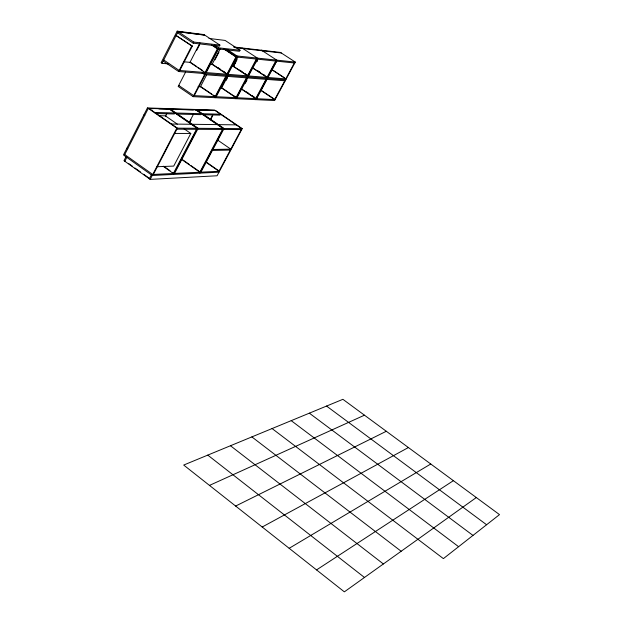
<?xml version="1.0" encoding="UTF-8"?>
<svg xmlns="http://www.w3.org/2000/svg" width="623" height="623" viewBox="0 0 623 623"><rect width="100%" height="100%" fill="white"/><g stroke="black" fill="none" stroke-linecap="round" stroke-linejoin="round"><path stroke-width="0.93" d="M177.166 31.15L178.1 31.773L204.531 35.137L203.62 34.53L177.166 31.15L161.123 62.713L162.05 63.336L168.74 63.92M162.05 63.336L178.092 31.641L204.656 35.028L219.911 45.113L219.358 46.172L193.185 43.158L177.532 32.739M163.156 166.279L173.358 173.498L197.032 128.299L168.662 108.62L147.417 107.95L123.494 154.839L124.359 155.446M125.955 156.786L123.977 160.664L150.198 179.385L217.069 175.772L242.238 128.642L215.542 110.473L148.313 108.386L124.234 155.563L152.222 175.491L218.984 172.189L218.159 171.621M126.819 157.401L124.834 161.279L125.457 161.264M163.14 61.046L178.63 71.528L191.752 45.962L192.359 46.032L179.806 70.492M193.185 43.158L193.753 42.06L219.911 45.113M199.96 42.94L189.976 62.347L205.084 72.502L217.38 48.82L239.481 51.281L240.019 50.253L225.113 40.433L208.962 38.439M185.607 72.027L178.178 86.465L193.153 96.658L274.618 100.537L295.302 62.082L280.467 52.441L242.051 47.971M196.673 50.393L199.679 44.692M165.586 115.831L166.902 113.285M151.342 174.868L149.325 178.754L149.933 178.723M150.198 179.385L176.807 128.143L242.238 128.642M193.153 96.658L218.502 47.823L240.019 50.253M153.344 174.463L177.399 128.143L148.928 108.41M194.275 95.646L205.162 74.69M206.244 72.595L218.525 48.944M206.626 74.869L200.458 86.745L215.122 96.666L225.806 76.271M220.168 48.828L212.093 64.356L226.881 74.23L235.938 56.942L294.796 63.032M214.958 59.847L218.969 52.13M189.088 122.676L193.543 114.134M190.07 121.672L190.934 120.013M190.077 121.828L190.965 120.122M183.637 128.502L190.794 133.454L173.731 166.084L157.004 166.738M173.428 174.44L197.6 128.299L169.666 109.048M174.51 173.435L198.161 128.307L170.25 109.072M215.145 97.702L237.02 55.969L295.302 62.082M216.228 96.721L226.904 76.356M227.979 74.316L237.028 57.051M227.917 75.975L221.593 88.03L235.946 97.686L246.435 77.852M237.861 57.02L233.018 66.248L247.487 75.866L256.372 59.053M233.625 66.038L235.806 61.864M226.188 80.32L227.543 77.743M233.983 65.462L237.067 59.59M210.107 119.811L212.786 114.71M210.956 119.094L212.731 115.707M235.953 98.699L257.416 58.11L241.934 47.955L233.5 46.974M236.997 97.741L247.829 77.517M248.522 75.951L257.836 58.593M256.614 61.786L257.509 60.096M245.228 83.42L246.996 80.071M256.723 61.794L257.618 60.104M199.882 173.139L223.525 128.502L196.307 109.882M200.918 172.166L224.054 128.502L196.852 109.897M265.974 79.347L255.671 98.66L241.615 89.245L242.121 89.276M275.724 61.054L267.002 77.416L252.837 68.047L267.493 77.454M255.656 99.633L276.729 60.135L261.582 50.245M267.259 78.475L260.889 90.421L274.65 99.587L284.758 80.788M294.329 62.978L285.77 78.903L271.901 69.776L276.807 60.571M256.668 98.707L266.956 79.417M267.983 77.493L276.698 61.155M476.307 497.543L344.355 591.85L183.692 465.054L342.899 399.312L499.506 514.621L443.389 558.621L272.08 428.554M316.546 569.905L453.396 480.668M289.165 548.302L430.758 464.003M262.197 527.019L408.4 447.54M235.634 506.055L386.307 431.272M209.468 485.403L364.471 415.191M219.475 171.27L152.744 174.487L124.74 154.566M212.934 149.489L230.79 149.138L217.536 140.011M212.427 150.439L230.292 150.073M174.432 133.431L190.794 133.454M176.87 129.163L196.51 129.296M197.639 129.304L222.489 129.459M223.54 129.467L241.233 129.584M171.465 124.032L191.214 124.288M192.351 124.296L217.326 124.616M218.393 124.631L236.172 124.857M158.764 115.683L166.1 115.855M155.213 113.503L174.323 113.986L174.837 112.997L154.777 112.467M176.41 114.04L200.863 114.655L201.369 113.698L175.99 113.02M202.896 114.71L220.02 115.138L220.519 114.204L202.444 113.721M153.118 108.706L148.297 108.558L147.417 107.95M158.904 108.885L169.518 109.212M173.435 109.337L169.651 109.22L168.786 108.628L195.295 109.461L196.136 110.037M178.162 109.484L193.301 109.952M198.2 110.1L213.487 110.575M275.117 99.61L193.691 95.615L178.715 85.429L179.307 85.46M198.114 86.605L201.019 86.784L211.82 94.089M220.207 87.944L222.123 88.061L235.673 97.18M285.225 80.819L204.578 74.643L202.195 73.039M178.63 71.528L285.731 79.884M286.237 78.942L179.183 70.446L163.693 59.964M183.847 61.794L190.56 62.401L196.923 66.677M210.73 64.231L212.653 64.403L226.647 73.755M231.647 66.124L233.547 66.303L248.001 75.905M271.901 69.776L272.376 69.823M234.38 47.55L281.355 52.994M261.691 50.253L262.54 50.813M273.147 70.329L284.695 77.93M227.629 49.762L237.02 55.969M227.644 50.845L235.463 56.015M257.766 70.734L260.126 72.299M263.264 74.378L264.837 75.414M225.526 49.747L236.483 56.997M223.408 48.656L235.938 56.942M214.491 45.168L218.502 47.823M213.72 45.759L216.126 47.356M213.144 45.697L217.957 48.882M211.765 45.097L217.38 48.82M239.691 70.08L242.098 71.684M245.314 73.818L247.72 75.414M178.092 31.641L193.753 42.06M261.364 90.452L274.322 99.08M192.359 46.032L176.114 35.534L191.752 45.962M217.871 67.572L220.207 69.13M223.314 71.201L224.864 72.245M246.529 91.916L248.865 93.489M251.988 95.576L254.324 97.141M241.366 88.77L256.17 98.683M198.511 67.743L202.491 70.415M234.606 96.137L236.195 97.204M213.362 95.132L215.675 96.697M215.402 110.629L214.577 110.069L195.451 109.469L196.284 110.045M215.021 110.458L241.732 128.642L218.961 171.294L206.221 162.408M195.77 109.866L222.995 128.494L199.843 172.221L181.721 159.504M165.336 115.839L177.275 124.094M148.313 108.386L176.807 128.143M143.944 114.764L144.816 115.372M206.735 162.393L218.681 170.718M183.061 160.041L189.361 164.456M190.934 165.562L198.807 171.084M163.74 166.255L170.017 170.694M172.369 172.361L173.934 173.467M126.913 148.149L127.77 148.757M128.611 163.514L132.559 166.333M134.934 168.023L140.455 171.964M143.617 174.222L149.146 178.162M326.553 406.064L486.594 524.745M309.343 413.166L472.982 535.422M291.214 420.65L458.606 546.698M251.863 436.902L401.157 551.254M230.471 445.741L383.379 563.963M207.778 455.109L364.478 577.466"/></g></svg>
